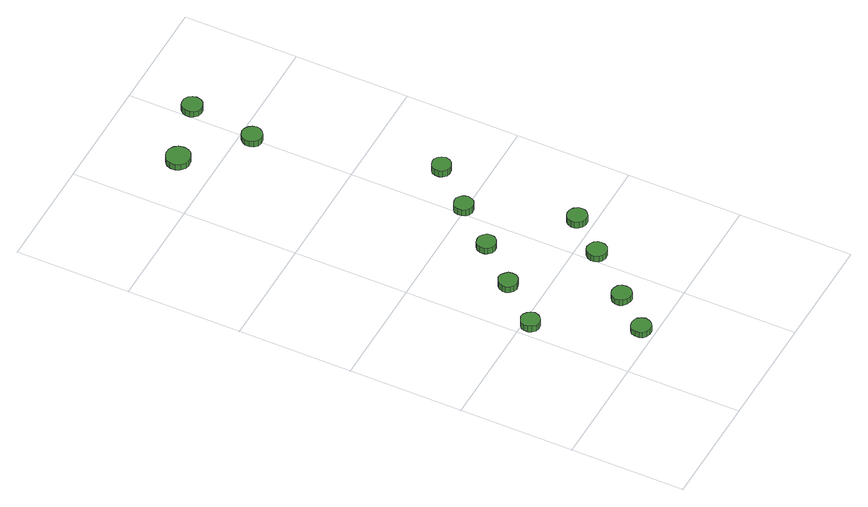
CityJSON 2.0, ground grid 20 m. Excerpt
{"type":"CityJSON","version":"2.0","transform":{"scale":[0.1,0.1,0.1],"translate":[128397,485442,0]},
"CityObjects":{
"tree1":{"type":"SolitaryVegetationObject","attributes":{"function":"something"},"geometry":[{"type":"MultiSurface","lod":"1","boundaries":[[[0,1,2,3,4,5,6,7,8,9,10,11,12,13,14]],[[15,16,17,18,19,20,21,22,23,24,25,26,27,28,29]],[[0,29,28,1]],[[1,28,27,2]],[[2,27,26,3]],[[3,26,25,4]],[[4,25,24,5]],[[5,24,23,6]],[[6,23,22,7]],[[7,22,21,8]],[[8,21,20,9]],[[9,20,19,10]],[[10,19,18,11]],[[11,18,17,12]],[[12,17,16,13]],[[13,16,15,14]],[[14,15,29,0]]]}]},
"tree2":{"type":"SolitaryVegetationObject","attributes":{"function":"something"},"geometry":[{"type":"MultiSurface","lod":"1","boundaries":[[[30,31,32,33,34,35,36,37,38,39,40,41,42,43,44]],[[45,46,47,48,49,50,51,52,53,54,55,56,57,58,59]],[[30,59,58,31]],[[31,58,57,32]],[[32,57,56,33]],[[33,56,55,34]],[[34,55,54,35]],[[35,54,53,36]],[[36,53,52,37]],[[37,52,51,38]],[[38,51,50,39]],[[39,50,49,40]],[[40,49,48,41]],[[41,48,47,42]],[[42,47,46,43]],[[43,46,45,44]],[[44,45,59,30]]]}]},
"tree3":{"type":"SolitaryVegetationObject","attributes":{"function":"something"},"geometry":[{"type":"MultiSurface","lod":"1","boundaries":[[[60,61,62,63,64,65,66,67,68,69,70,71,72,73,74]],[[75,76,77,78,79,80,81,82,83,84,85,86,87,88,89]],[[60,89,88,61]],[[61,88,87,62]],[[62,87,86,63]],[[63,86,85,64]],[[64,85,84,65]],[[65,84,83,66]],[[66,83,82,67]],[[67,82,81,68]],[[68,81,80,69]],[[69,80,79,70]],[[70,79,78,71]],[[71,78,77,72]],[[72,77,76,73]],[[73,76,75,74]],[[74,75,89,60]]]}]},
"tree4":{"type":"SolitaryVegetationObject","attributes":{"function":"something"},"geometry":[{"type":"MultiSurface","lod":"1","boundaries":[[[90,91,92,93,94,95,96,97,98,99,100,101,102,103,104]],[[105,106,107,108,109,110,111,112,113,114,115,116,117,118,119]],[[90,119,118,91]],[[91,118,117,92]],[[92,117,116,93]],[[93,116,115,94]],[[94,115,114,95]],[[95,114,113,96]],[[96,113,112,97]],[[97,112,111,98]],[[98,111,110,99]],[[99,110,109,100]],[[100,109,108,101]],[[101,108,107,102]],[[102,107,106,103]],[[103,106,105,104]],[[104,105,119,90]]]}]},
"tree5":{"type":"SolitaryVegetationObject","attributes":{"function":"something"},"geometry":[{"type":"MultiSurface","lod":"1","boundaries":[[[120,121,122,123,124,125,126,127,128,129,130,131,132,133,134]],[[135,136,137,138,139,140,141,142,143,144,145,146,147,148,149]],[[120,149,148,121]],[[121,148,147,122]],[[122,147,146,123]],[[123,146,145,124]],[[124,145,144,125]],[[125,144,143,126]],[[126,143,142,127]],[[127,142,141,128]],[[128,141,140,129]],[[129,140,139,130]],[[130,139,138,131]],[[131,138,137,132]],[[132,137,136,133]],[[133,136,135,134]],[[134,135,149,120]]]}]},
"tree6":{"type":"SolitaryVegetationObject","attributes":{"function":"something"},"geometry":[{"type":"MultiSurface","lod":"1","boundaries":[[[150,151,152,153,154,155,156,157,158,159,160,161,162,163,164]],[[165,166,167,168,169,170,171,172,173,174,175,176,177,178,179]],[[150,179,178,151]],[[151,178,177,152]],[[152,177,176,153]],[[153,176,175,154]],[[154,175,174,155]],[[155,174,173,156]],[[156,173,172,157]],[[157,172,171,158]],[[158,171,170,159]],[[159,170,169,160]],[[160,169,168,161]],[[161,168,167,162]],[[162,167,166,163]],[[163,166,165,164]],[[164,165,179,150]]]}]},
"tree7":{"type":"SolitaryVegetationObject","attributes":{"function":"something"},"geometry":[{"type":"MultiSurface","lod":"1","boundaries":[[[180,181,182,183,184,185,186,187,188,189,190,191,192,193,194]],[[195,196,197,198,199,200,201,202,203,204,205,206,207,208,209]],[[180,209,208,181]],[[181,208,207,182]],[[182,207,206,183]],[[183,206,205,184]],[[184,205,204,185]],[[185,204,203,186]],[[186,203,202,187]],[[187,202,201,188]],[[188,201,200,189]],[[189,200,199,190]],[[190,199,198,191]],[[191,198,197,192]],[[192,197,196,193]],[[193,196,195,194]],[[194,195,209,180]]]}]},
"tree8":{"type":"SolitaryVegetationObject","attributes":{"function":"something"},"geometry":[{"type":"MultiSurface","lod":"1","boundaries":[[[210,211,212,213,214,215,216,217,218,219,220,221,222,223,224]],[[225,226,227,228,229,230,231,232,233,234,235,236,237,238,239]],[[210,239,238,211]],[[211,238,237,212]],[[212,237,236,213]],[[213,236,235,214]],[[214,235,234,215]],[[215,234,233,216]],[[216,233,232,217]],[[217,232,231,218]],[[218,231,230,219]],[[219,230,229,220]],[[220,229,228,221]],[[221,228,227,222]],[[222,227,226,223]],[[223,226,225,224]],[[224,225,239,210]]]}]},
"tree9":{"type":"SolitaryVegetationObject","attributes":{"function":"something"},"geometry":[{"type":"MultiSurface","lod":"1","boundaries":[[[240,241,242,243,244,245,246,247,248,249,250,251,252,253,254]],[[255,256,257,258,259,260,261,262,263,264,265,266,267,268,269]],[[240,269,268,241]],[[241,268,267,242]],[[242,267,266,243]],[[243,266,265,244]],[[244,265,264,245]],[[245,264,263,246]],[[246,263,262,247]],[[247,262,261,248]],[[248,261,260,249]],[[249,260,259,250]],[[250,259,258,251]],[[251,258,257,252]],[[252,257,256,253]],[[253,256,255,254]],[[254,255,269,240]]]}]},
"tree10":{"type":"SolitaryVegetationObject","attributes":{"function":"something"},"geometry":[{"type":"MultiSurface","lod":"1","boundaries":[[[270,271,272,273,274,275,276,277,278,279,280,281,282,283,284]],[[285,286,287,288,289,290,291,292,293,294,295,296,297,298,299]],[[270,299,298,271]],[[271,298,297,272]],[[272,297,296,273]],[[273,296,295,274]],[[274,295,294,275]],[[275,294,293,276]],[[276,293,292,277]],[[277,292,291,278]],[[278,291,290,279]],[[279,290,289,280]],[[280,289,288,281]],[[281,288,287,282]],[[282,287,286,283]],[[283,286,285,284]],[[284,285,299,270]]]}]},
"tree11":{"type":"SolitaryVegetationObject","attributes":{"function":"something"},"geometry":[{"type":"MultiSurface","lod":"1","boundaries":[[[300,301,302,303,304,305,306,307,308,309,310,311,312,313,314]],[[315,316,317,318,319,320,321,322,323,324,325,326,327,328,329]],[[300,329,328,301]],[[301,328,327,302]],[[302,327,326,303]],[[303,326,325,304]],[[304,325,324,305]],[[305,324,323,306]],[[306,323,322,307]],[[307,322,321,308]],[[308,321,320,309]],[[309,320,319,310]],[[310,319,318,311]],[[311,318,317,312]],[[312,317,316,313]],[[313,316,315,314]],[[314,315,329,300]]]}]},
"tree12":{"type":"SolitaryVegetationObject","attributes":{"function":"something"},"geometry":[{"type":"MultiSurface","lod":"1","boundaries":[[[330,331,332,333,334,335,336,337,338,339,340,341,342,343,344]],[[345,346,347,348,349,350,351,352,353,354,355,356,357,358,359]],[[330,359,358,331]],[[331,358,357,332]],[[332,357,356,333]],[[333,356,355,334]],[[334,355,354,335]],[[335,354,353,336]],[[336,353,352,337]],[[337,352,351,338]],[[338,351,350,339]],[[339,350,349,340]],[[340,349,348,341]],[[341,348,347,342]],[[342,347,346,343]],[[343,346,345,344]],[[344,345,359,330]]]}]}
},
"vertices":[
[42,189,18],[40,196,18],[36,201,18],[30,205,18],[23,206,18],[17,203,18],[12,199,18],[9,192,18],[9,185,18],[12,179,18],[17,174,18],[23,172,18],[30,173,18],[36,177,18],[40,182,18],[40,182,5],[36,177,5],[30,173,5],[23,172,5],[17,174,5],[12,179,5],[9,185,5],[9,192,5],[12,199,5],[17,203,5],[23,206,5],[30,205,5],[36,201,5],[40,196,5],[42,189,5],
[110,23,19],[108,30,19],[104,36,19],[98,39,19],[91,40,19],[84,38,19],[78,33,19],[76,26,19],[76,19,19],[78,13,19],[84,8,19],[91,6,19],[98,6,19],[104,10,19],[108,16,19],[108,16,7],[104,10,7],[98,6,7],[91,6,7],[84,8,7],[78,13,7],[76,19,7],[76,26,7],[78,33,7],[84,38,7],[91,40,7],[98,39,7],[104,36,7],[108,30,7],[110,23,7],
[105,261,19],[104,268,19],[99,273,19],[93,277,19],[86,278,19],[80,275,19],[75,271,19],[72,264,19],[72,257,19],[75,251,19],[80,246,19],[86,244,19],[93,245,19],[99,248,19],[104,254,19],[104,254,6],[99,248,6],[93,245,6],[86,244,6],[80,246,6],[75,251,6],[72,257,6],[72,264,6],[75,271,6],[80,275,6],[86,278,6],[93,277,6],[99,273,6],[104,268,6],[105,261,6],
[162,85,18],[161,92,18],[157,98,18],[150,101,18],[143,102,18],[137,100,18],[131,95,18],[128,88,18],[128,81,18],[131,75,18],[137,70,18],[143,68,18],[150,68,18],[157,72,18],[161,78,18],[161,78,6],[157,72,6],[150,68,6],[143,68,6],[137,70,6],[131,75,6],[128,81,6],[128,88,6],[131,95,6],[137,100,6],[143,102,6],[150,101,6],[157,98,6],[161,92,6],[162,85,6],
[168,332,18],[167,339,18],[162,344,18],[156,348,18],[150,348,18],[143,346,18],[138,342,18],[135,335,18],[135,328,18],[138,322,18],[143,317,18],[150,315,18],[156,316,18],[162,319,18],[167,325,18],[167,325,6],[162,319,6],[156,316,6],[150,315,6],[143,317,6],[138,322,6],[135,328,6],[135,335,6],[138,342,6],[143,346,6],[150,348,6],[156,348,6],[162,344,6],[167,339,6],[168,332,6],
[232,165,19],[231,172,19],[227,177,19],[220,181,19],[213,182,19],[206,180,19],[201,175,19],[198,168,19],[198,161,19],[201,154,19],[206,150,19],[213,147,19],[220,148,19],[227,152,19],[231,158,19],[231,158,7],[227,152,7],[220,148,7],[213,147,7],[206,150,7],[201,154,7],[198,161,7],[198,168,7],[201,175,7],[206,180,7],[213,182,7],[220,181,7],[227,177,7],[231,172,7],[232,165,7],
[230,404,18],[228,411,18],[224,416,18],[218,420,18],[211,420,18],[205,418,18],[199,414,18],[197,407,18],[197,400,18],[199,394,18],[205,389,18],[211,387,18],[218,388,18],[224,391,18],[228,397,18],[228,397,5],[224,391,5],[218,388,5],[211,387,5],[205,389,5],[199,394,5],[197,400,5],[197,407,5],[199,414,5],[205,418,5],[211,420,5],[218,420,5],[224,416,5],[228,411,5],[230,404,5],
[287,228,19],[286,235,19],[281,241,19],[275,244,19],[268,245,19],[261,243,19],[256,238,19],[253,231,19],[253,224,19],[256,218,19],[261,213,19],[268,211,19],[275,211,19],[281,215,19],[286,221,19],[286,221,6],[281,215,6],[275,211,6],[268,211,6],[261,213,6],[256,218,6],[253,224,6],[253,231,6],[256,238,6],[261,243,6],[268,245,6],[275,244,6],[281,241,6],[286,235,6],[287,228,6],
[124,863,18],[122,872,18],[117,879,18],[109,883,18],[100,884,18],[92,881,18],[85,875,18],[81,867,18],[81,858,18],[85,850,18],[92,844,18],[100,842,18],[109,843,18],[117,847,18],[122,854,18],[122,854,6],[117,847,6],[109,843,6],[100,842,6],[92,844,6],[85,850,6],[81,858,6],[81,867,6],[85,875,6],[92,881,6],[100,884,6],[109,883,6],[117,879,6],[122,872,6],[124,863,6],
[293,476,18],[291,483,18],[287,488,18],[281,492,18],[274,492,18],[268,490,18],[262,486,18],[260,479,18],[260,472,18],[262,466,18],[268,461,18],[274,459,18],[281,460,18],[287,463,18],[291,469,18],[291,469,5],[287,463,5],[281,460,5],[274,459,5],[268,461,5],[262,466,5],[260,472,5],[260,479,5],[262,486,5],[268,490,5],[274,492,5],[281,492,5],[287,488,5],[291,483,5],[293,476,5],
[218,779,18],[216,786,18],[212,792,18],[205,796,18],[198,797,18],[191,794,18],[186,789,18],[183,783,18],[183,775,18],[186,768,18],[191,763,18],[198,761,18],[205,762,18],[212,766,18],[216,772,18],[216,772,6],[212,766,6],[205,762,6],[198,761,6],[191,763,6],[186,768,6],[183,775,6],[183,783,6],[186,789,6],[191,794,6],[198,797,6],[205,796,6],[212,792,6],[216,786,6],[218,779,6],
[235,896,18],[233,903,18],[229,909,18],[222,913,18],[215,913,18],[208,911,18],[203,906,18],[200,899,18],[200,892,18],[203,885,18],[208,880,18],[215,878,18],[222,879,18],[229,882,18],[233,888,18],[233,888,6],[229,882,6],[222,879,6],[215,878,6],[208,880,6],[203,885,6],[200,892,6],[200,899,6],[203,906,6],[208,911,6],[215,913,6],[222,913,6],[229,909,6],[233,903,6],[235,896,6]
]}
